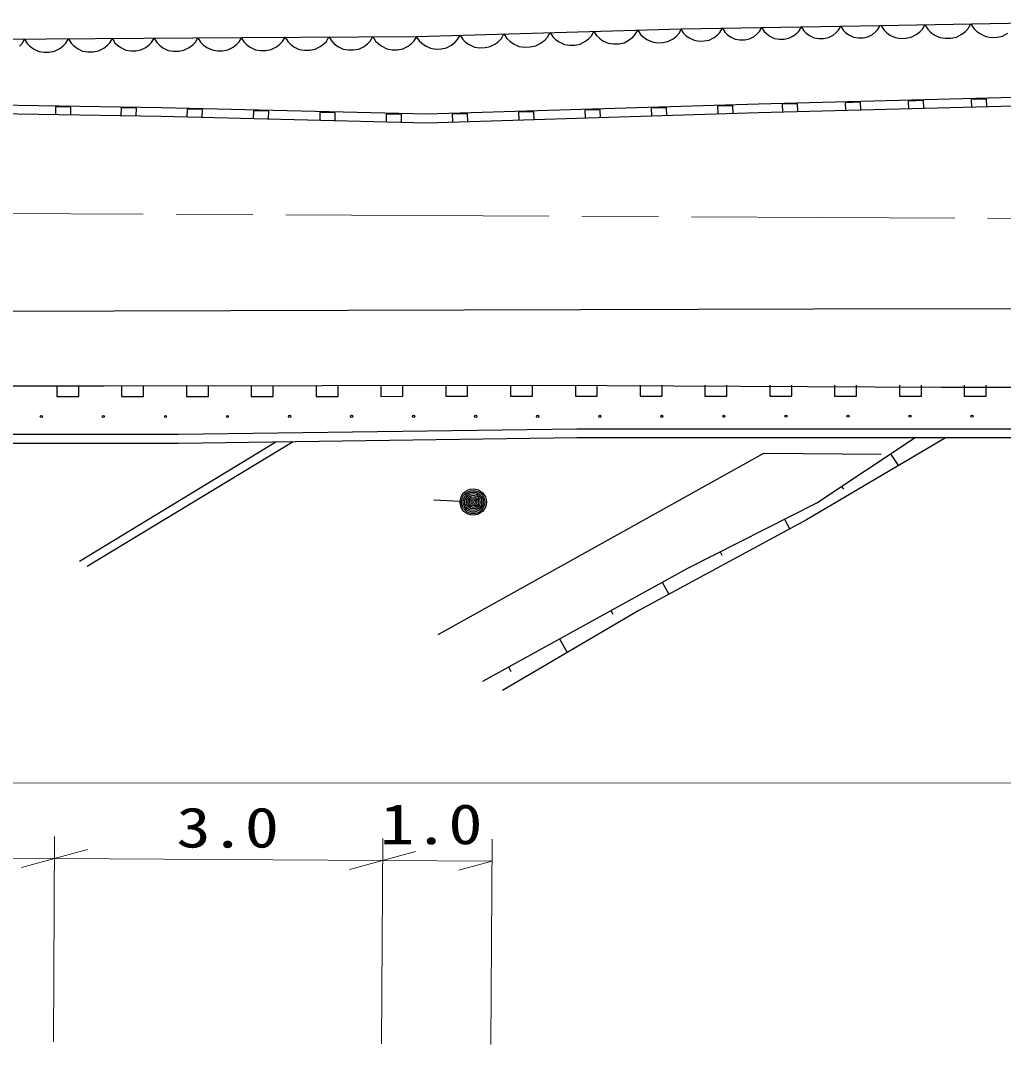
# Model space of a CAD drawing. Units: millimetres on the paper, with parts at other scales. Extents: x 40 to 680, y 20 to 380.
# Drawn here: x 373.49 to 418.31, y 240.04 to 286.74 of the extents above; entities that cross this region are included whole.
import ezdxf
from ezdxf.enums import TextEntityAlignment as Align

# ---------------------------------------------------------------- set-up
doc = ezdxf.new("R2010")
doc.units = ezdxf.units.MM
doc.linetypes.add('CHAIN', pattern=[18.5, 12, -1.5, 3.5, -1.5])
for name, color, linetype, lineweight in [('M-BGD', 7, 'Continuous', 25), ('M-BMK', 2, 'CHAIN', 13), ('M-STR-HTXT', 7, 'Continuous', 13), ('M-STR-STRC', 7, 'Continuous', 25)]:
    doc.layers.add(name, color=color, linetype=linetype, lineweight=lineweight)
doc.styles.add('ＭＳ ゴシック', font='')
doc.styles.get('ＭＳ ゴシック').set_extended_font_data('MS Gothic')

msp = doc.modelspace()

# ---------------------------------------------------------------- linework, layer by layer
at = {"layer": 'M-BGD'}
for p, q in [((412.691, 286.504), (425.121, 286.738)), ((391.558, 286.012), (403.633, 286.357)), ((399.52, 286.039), (399.634, 286.242)), ((399.634, 286.242), (399.76, 286.046)), ((401.519, 286.096), (401.633, 286.3)), ((401.633, 286.3), (401.759, 286.103)), ((403.518, 286.153), (403.633, 286.357)), ((403.592, 286.356), (403.709, 286.168)), ((403.633, 286.357), (412.691, 286.504)), ((405.381, 286.195), (405.491, 286.387)), ((405.491, 286.387), (405.602, 286.209)), ((407.186, 286.234), (407.291, 286.416)), ((407.291, 286.416), (407.402, 286.238)), ((408.88, 286.154), (408.986, 286.264)), ((408.986, 286.264), (409.091, 286.446)), ((409.091, 286.446), (409.202, 286.267)), ((409.202, 286.267), (409.312, 286.161)), ((410.68, 286.183), (410.786, 286.293)), ((410.786, 286.293), (410.891, 286.475)), ((410.891, 286.475), (411.002, 286.297)), ((411.002, 286.297), (411.111, 286.19)), ((412.479, 286.213), (412.585, 286.323)), ((412.585, 286.323), (412.691, 286.504)), ((412.724, 286.505), (412.847, 286.307)), ((412.847, 286.307), (412.97, 286.189)), ((414.489, 286.218), (414.607, 286.34)), ((414.607, 286.34), (414.723, 286.542)), ((414.723, 286.542), (414.853, 286.335)), ((414.853, 286.335), (414.982, 286.211)), ((416.412, 286.112), (416.577, 286.241)), ((416.577, 286.241), (416.701, 286.37)), ((416.701, 286.37), (416.823, 286.582)), ((416.823, 286.582), (416.953, 286.374)), ((416.953, 286.374), (417.081, 286.251)), ((417.081, 286.251), (417.252, 286.128)), ((371.174, 285.869), (383.583, 285.963)), ((373.565, 285.682), (373.684, 285.883)), ((373.684, 285.883), (373.805, 285.684)), ((375.565, 285.698), (375.684, 285.899)), ((375.684, 285.899), (375.805, 285.7)), ((377.565, 285.714), (377.684, 285.915)), ((377.684, 285.915), (377.799, 285.726)), ((379.471, 285.739), (379.583, 285.93)), ((379.583, 285.93), (379.705, 285.731)), ((381.465, 285.746), (381.583, 285.947)), ((381.583, 285.947), (381.705, 285.748)), ((383.465, 285.762), (383.583, 285.963)), ((383.558, 285.963), (383.68, 285.763)), ((383.583, 285.963), (391.558, 286.012)), ((385.32, 285.653), (385.44, 285.774)), ((385.44, 285.774), (385.558, 285.975)), ((385.558, 285.975), (385.68, 285.776)), ((385.68, 285.776), (385.8, 285.656)), ((387.32, 285.666), (387.44, 285.787)), ((387.44, 285.787), (387.558, 285.987)), ((387.558, 285.987), (387.68, 285.788)), ((387.68, 285.788), (387.8, 285.669)), ((389.32, 285.678), (389.44, 285.799)), ((389.44, 285.799), (389.558, 286)), ((389.558, 286), (389.68, 285.8)), ((389.68, 285.8), (389.8, 285.681)), ((391.32, 285.69), (391.44, 285.811)), ((391.44, 285.811), (391.558, 286.012)), ((391.537, 286.011), (391.663, 285.815)), ((391.663, 285.815), (391.787, 285.698)), ((393.306, 285.742), (393.422, 285.865)), ((393.422, 285.865), (393.537, 286.068)), ((393.537, 286.068), (393.662, 285.872)), ((393.662, 285.872), (393.786, 285.755)), ((395.149, 285.674), (395.305, 285.799)), ((395.305, 285.799), (395.422, 285.922)), ((395.422, 285.922), (395.536, 286.125)), ((395.536, 286.125), (395.668, 285.919)), ((395.668, 285.919), (395.797, 285.797)), ((395.797, 285.797), (395.969, 285.676)), ((397.228, 285.712), (397.393, 285.842)), ((397.393, 285.842), (397.515, 285.972)), ((397.515, 285.972), (397.635, 286.185)), ((397.635, 286.185), (397.761, 285.989)), ((397.761, 285.989), (397.884, 285.872)), ((397.884, 285.872), (398.047, 285.757)), ((399.01, 285.664), (399.247, 285.791)), ((399.247, 285.791), (399.403, 285.916)), ((399.403, 285.916), (399.52, 286.039)), ((399.76, 286.046), (399.883, 285.929)), ((399.883, 285.929), (400.047, 285.814)), ((400.047, 285.814), (400.29, 285.701)), ((401.01, 285.721), (401.246, 285.848)), ((401.246, 285.848), (401.403, 285.973)), ((401.403, 285.973), (401.519, 286.096)), ((401.759, 286.103), (401.882, 285.986)), ((401.882, 285.986), (402.046, 285.871)), ((402.046, 285.871), (402.289, 285.758)), ((402.77, 285.732), (403.009, 285.779)), ((403.009, 285.779), (403.245, 285.905)), ((403.245, 285.905), (403.402, 286.03)), ((403.402, 286.03), (403.518, 286.153)), ((403.709, 286.168), (403.825, 286.056)), ((403.825, 286.056), (403.979, 285.944)), ((403.979, 285.944), (404.208, 285.834)), ((404.208, 285.834), (404.437, 285.8)), ((404.437, 285.8), (404.665, 285.803)), ((404.665, 285.803), (404.892, 285.845)), ((404.892, 285.845), (405.118, 285.963)), ((405.118, 285.963), (405.268, 286.079)), ((405.268, 286.079), (405.381, 286.195)), ((405.602, 286.209), (405.712, 286.102)), ((405.712, 286.102), (405.858, 285.997)), ((405.858, 285.997), (406.076, 285.892)), ((406.076, 285.892), (406.292, 285.86)), ((406.292, 285.86), (406.508, 285.863)), ((406.508, 285.863), (406.724, 285.903)), ((406.724, 285.903), (406.938, 286.014)), ((406.938, 286.014), (407.08, 286.125)), ((407.08, 286.125), (407.186, 286.234)), ((407.402, 286.238), (407.512, 286.132)), ((407.512, 286.132), (407.658, 286.026)), ((407.658, 286.026), (407.875, 285.922)), ((407.875, 285.922), (408.092, 285.889)), ((408.092, 285.889), (408.308, 285.893)), ((408.308, 285.893), (408.523, 285.932)), ((408.523, 285.932), (408.738, 286.044)), ((408.738, 286.044), (408.88, 286.154)), ((409.312, 286.161), (409.457, 286.055)), ((409.457, 286.055), (409.675, 285.951)), ((409.675, 285.951), (409.892, 285.919)), ((409.892, 285.919), (410.108, 285.922)), ((410.108, 285.922), (410.323, 285.962)), ((410.323, 285.962), (410.537, 286.073)), ((410.537, 286.073), (410.68, 286.183)), ((411.111, 286.19), (411.257, 286.085)), ((411.257, 286.085), (411.475, 285.98)), ((411.475, 285.98), (411.691, 285.948)), ((411.691, 285.948), (411.907, 285.951)), ((411.907, 285.951), (412.123, 285.991)), ((412.123, 285.991), (412.337, 286.102)), ((412.337, 286.102), (412.479, 286.213)), ((412.97, 286.189), (413.132, 286.072)), ((413.132, 286.072), (413.374, 285.957)), ((413.374, 285.957), (413.615, 285.922)), ((413.615, 285.922), (413.855, 285.926)), ((413.855, 285.926), (414.094, 285.971)), ((414.094, 285.971), (414.332, 286.095)), ((414.332, 286.095), (414.489, 286.218)), ((414.982, 286.211), (415.152, 286.088)), ((415.152, 286.088), (415.406, 285.967)), ((415.406, 285.967), (415.659, 285.93)), ((415.659, 285.93), (415.911, 285.935)), ((415.911, 285.935), (416.162, 285.981)), ((416.162, 285.981), (416.412, 286.112)), ((417.252, 286.128), (417.506, 286.007)), ((417.506, 286.007), (417.759, 285.969)), ((417.759, 285.969), (418.011, 285.974)), ((418.011, 285.974), (418.262, 286.021)), ((418.262, 286.021), (418.511, 286.152)), ((373.446, 285.561), (373.565, 285.682)), ((373.805, 285.684), (373.926, 285.565)), ((373.926, 285.565), (374.087, 285.446)), ((374.087, 285.446), (374.328, 285.328)), ((374.328, 285.328), (374.568, 285.29)), ((374.808, 285.292), (375.048, 285.334)), ((375.048, 285.334), (375.287, 285.456)), ((375.287, 285.456), (375.446, 285.577)), ((375.446, 285.577), (375.565, 285.698)), ((375.805, 285.7), (375.926, 285.581)), ((375.926, 285.581), (376.087, 285.462)), ((376.087, 285.462), (376.328, 285.344)), ((376.328, 285.344), (376.568, 285.306)), ((376.568, 285.306), (376.808, 285.308)), ((376.808, 285.308), (377.048, 285.35)), ((377.048, 285.35), (377.287, 285.472)), ((377.287, 285.472), (377.446, 285.593)), ((377.446, 285.593), (377.565, 285.714)), ((377.799, 285.726), (377.914, 285.613)), ((377.914, 285.613), (378.067, 285.5)), ((378.067, 285.5), (378.296, 285.388)), ((378.296, 285.388), (378.524, 285.352)), ((378.524, 285.352), (378.752, 285.354)), ((378.752, 285.354), (378.98, 285.394)), ((378.98, 285.394), (379.207, 285.509)), ((379.207, 285.509), (379.358, 285.625)), ((379.358, 285.625), (379.471, 285.739)), ((379.705, 285.731), (379.826, 285.612)), ((379.826, 285.612), (379.987, 285.494)), ((379.987, 285.494), (380.228, 285.376)), ((380.228, 285.376), (380.468, 285.338)), ((380.468, 285.338), (380.708, 285.339)), ((380.708, 285.339), (380.948, 285.381)), ((380.948, 285.381), (381.187, 285.503)), ((381.187, 285.503), (381.346, 285.625)), ((381.346, 285.625), (381.465, 285.746)), ((381.705, 285.748), (381.826, 285.629)), ((381.826, 285.629), (381.987, 285.51)), ((381.987, 285.51), (382.228, 285.392)), ((382.228, 285.392), (382.468, 285.354)), ((382.468, 285.354), (382.708, 285.356)), ((382.708, 285.356), (382.948, 285.398)), ((382.948, 285.398), (383.187, 285.52)), ((383.187, 285.52), (383.346, 285.641)), ((383.346, 285.641), (383.465, 285.762)), ((383.68, 285.763), (383.8, 285.644)), ((383.8, 285.644), (383.961, 285.525)), ((383.961, 285.525), (384.202, 285.407)), ((384.202, 285.407), (384.442, 285.368)), ((384.442, 285.368), (384.682, 285.37)), ((384.682, 285.37), (384.922, 285.411)), ((384.922, 285.411), (385.161, 285.532)), ((385.161, 285.532), (385.32, 285.653)), ((385.8, 285.656), (385.961, 285.537)), ((385.961, 285.537), (386.202, 285.419)), ((386.202, 285.419), (386.442, 285.38)), ((386.442, 285.38), (386.682, 285.382)), ((386.682, 285.382), (386.922, 285.423)), ((386.922, 285.423), (387.161, 285.545)), ((387.161, 285.545), (387.32, 285.666)), ((387.8, 285.669), (387.961, 285.55)), ((387.961, 285.55), (388.202, 285.431)), ((388.202, 285.431), (388.442, 285.393)), ((388.442, 285.393), (388.682, 285.394)), ((388.682, 285.394), (388.922, 285.436)), ((388.922, 285.436), (389.161, 285.557)), ((389.161, 285.557), (389.32, 285.678)), ((389.8, 285.681), (389.961, 285.562)), ((389.961, 285.562), (390.202, 285.444)), ((390.202, 285.444), (390.442, 285.405)), ((390.442, 285.405), (390.682, 285.407)), ((390.682, 285.407), (390.922, 285.448)), ((390.922, 285.448), (391.161, 285.57)), ((391.161, 285.57), (391.32, 285.69)), ((391.787, 285.698), (391.95, 285.583)), ((391.95, 285.583), (392.193, 285.47)), ((392.193, 285.47), (392.434, 285.437)), ((392.434, 285.437), (392.674, 285.444)), ((392.674, 285.444), (392.913, 285.49)), ((392.913, 285.49), (393.149, 285.617)), ((393.149, 285.617), (393.306, 285.742)), ((393.786, 285.755), (393.949, 285.64)), ((393.949, 285.64), (394.192, 285.527)), ((394.192, 285.527), (394.433, 285.494)), ((394.433, 285.494), (394.673, 285.501)), ((394.673, 285.501), (394.912, 285.547)), ((394.912, 285.547), (395.149, 285.674)), ((395.969, 285.676), (396.224, 285.557)), ((396.224, 285.557), (396.477, 285.522)), ((396.477, 285.522), (396.729, 285.529)), ((396.729, 285.529), (396.98, 285.578)), ((396.98, 285.578), (397.228, 285.712)), ((398.047, 285.757), (398.291, 285.644)), ((398.291, 285.644), (398.532, 285.611)), ((398.532, 285.611), (398.772, 285.618)), ((398.772, 285.618), (399.01, 285.664)), ((400.29, 285.701), (400.531, 285.668)), ((400.531, 285.668), (400.771, 285.675)), ((400.771, 285.675), (401.01, 285.721)), ((402.289, 285.758), (402.53, 285.725)), ((402.53, 285.725), (402.77, 285.732)), ((374.568, 285.29), (374.808, 285.292)), ((365, 283.018), (379.921, 282.772)), ((407.132, 282.938), (424.357, 283.384)), ((407.143, 282.538), (424.367, 282.984)), ((411.79, 283.008), (411.09, 282.99)), ((411.09, 282.99), (411.099, 282.64)), ((411.799, 282.659), (411.79, 283.008)), ((414.661, 283.083), (413.961, 283.065)), ((413.961, 283.065), (413.97, 282.715)), ((414.67, 282.733), (414.661, 283.083)), ((417.531, 283.157), (416.832, 283.139)), ((416.832, 283.139), (416.841, 282.789)), ((417.541, 282.807), (417.531, 283.157)), ((364.998, 282.618), (379.912, 282.372)), ((375.094, 282.802), (375.088, 282.452)), ((375.794, 282.79), (375.094, 282.802)), ((375.788, 282.44), (375.794, 282.79)), ((378.077, 282.752), (378.071, 282.402)), ((378.777, 282.741), (378.077, 282.752)), ((378.771, 282.391), (378.777, 282.741)), ((379.921, 282.772), (392.025, 282.477)), ((381.085, 282.694), (381.077, 282.344)), ((381.785, 282.676), (381.085, 282.694)), ((381.777, 282.327), (381.785, 282.676)), ((384.114, 282.62), (384.105, 282.27)), ((384.814, 282.603), (384.114, 282.62)), ((384.805, 282.253), (384.814, 282.603)), ((387.142, 282.546), (387.134, 282.196)), ((387.842, 282.529), (387.142, 282.546)), ((387.834, 282.179), (387.842, 282.529)), ((392.025, 282.477), (407.132, 282.938)), ((392.026, 282.077), (407.143, 282.538)), ((396.901, 282.576), (396.201, 282.554)), ((396.201, 282.554), (396.212, 282.204)), ((396.911, 282.226), (396.901, 282.576)), ((399.924, 282.668), (399.224, 282.646)), ((399.224, 282.646), (399.235, 282.297)), ((399.935, 282.318), (399.924, 282.668)), ((402.947, 282.76), (402.248, 282.739)), ((402.248, 282.739), (402.258, 282.389)), ((402.958, 282.41), (402.947, 282.76)), ((405.971, 282.852), (405.271, 282.831)), ((405.271, 282.831), (405.282, 282.481)), ((405.981, 282.503), (405.971, 282.852)), ((408.919, 282.934), (408.22, 282.916)), ((408.22, 282.916), (408.229, 282.566)), ((408.928, 282.584), (408.919, 282.934)), ((379.912, 282.372), (392.026, 282.077)), ((390.171, 282.472), (390.162, 282.122)), ((390.871, 282.455), (390.171, 282.472)), ((390.862, 282.105), (390.871, 282.455)), ((393.877, 282.483), (393.178, 282.462)), ((393.178, 282.462), (393.188, 282.112)), ((393.888, 282.133), (393.877, 282.483)), ((347.576, 270.082), (377.305, 270.078)), ((375.149, 270.093), (375.149, 269.593)), ((376.149, 269.594), (376.149, 270.094)), ((377.305, 270.078), (397.183, 270.109)), ((378.104, 270.095), (378.104, 269.595)), ((379.104, 269.595), (379.104, 270.095)), ((381.059, 270.096), (381.059, 269.596)), ((382.059, 269.596), (382.059, 270.096)), ((384.014, 270.097), (384.014, 269.597)), ((385.014, 269.597), (385.014, 270.097)), ((386.969, 270.098), (386.969, 269.598)), ((387.969, 269.599), (387.969, 270.099)), ((389.924, 270.099), (389.924, 269.599)), ((390.924, 269.6), (390.924, 270.1)), ((392.879, 270.101), (392.879, 269.601)), ((393.879, 269.601), (393.879, 270.101)), ((395.834, 270.102), (395.834, 269.602)), ((396.834, 269.602), (396.834, 270.102)), ((397.183, 270.109), (415.465, 270.011)), ((398.789, 270.103), (398.789, 269.603)), ((399.789, 269.603), (399.789, 270.103)), ((401.744, 270.104), (401.744, 269.604)), ((402.744, 269.605), (402.744, 270.105)), ((404.699, 270.105), (404.699, 269.605)), ((405.699, 269.606), (405.699, 270.106)), ((407.654, 270.107), (407.654, 269.607)), ((408.654, 269.607), (408.654, 270.107)), ((410.609, 270.108), (410.609, 269.608)), ((411.609, 269.608), (411.609, 270.108)), ((413.564, 270.109), (413.564, 269.609)), ((414.564, 269.609), (414.564, 270.109)), ((415.465, 270.011), (434.348, 270.011)), ((416.519, 270.11), (416.519, 269.61)), ((417.519, 269.611), (417.519, 270.111)), ((375.149, 269.593), (376.149, 269.594)), ((378.104, 269.595), (379.104, 269.595)), ((381.059, 269.596), (382.059, 269.596)), ((384.014, 269.597), (385.014, 269.597)), ((386.969, 269.598), (387.969, 269.599)), ((389.924, 269.599), (390.924, 269.6)), ((392.879, 269.601), (393.879, 269.601)), ((395.834, 269.602), (396.834, 269.602)), ((398.789, 269.603), (399.789, 269.603)), ((401.744, 269.604), (402.744, 269.605)), ((404.699, 269.605), (405.699, 269.606)), ((407.654, 269.607), (408.654, 269.607)), ((410.609, 269.608), (411.609, 269.608)), ((413.564, 269.609), (414.564, 269.609)), ((416.519, 269.61), (417.519, 269.611)), ((380.689, 267.871), (398.855, 268.116)), ((398.855, 268.116), (418.672, 268.116)), ((361.28, 267.871), (380.689, 267.871)), ((380.692, 267.471), (398.857, 267.716)), ((398.857, 267.716), (418.673, 267.716)), ((415.693, 267.716), (409.332, 263.962)), ((409.804, 264.747), (414.28, 267.716)), ((361.281, 267.471), (380.692, 267.471)), ((376.185, 262.086), (385.135, 267.531)), ((376.539, 261.85), (385.921, 267.542)), ((392.537, 258.734), (407.385, 267.005)), ((407.385, 267.005), (412.734, 266.956)), ((413.161, 266.974), (413.519, 266.433)), ((410.923, 265.489), (411.007, 265.362)), ((393.535, 264.809), (392.336, 264.872)), ((403.914, 261.763), (409.804, 264.747)), ((409.332, 263.962), (401.676, 259.839)), ((408.331, 264.001), (408.561, 263.547)), ((405.386, 262.509), (405.466, 262.351)), ((394.569, 256.619), (403.914, 261.763)), ((402.746, 261.12), (403.045, 260.576)), ((401.676, 259.839), (395.472, 256.187)), ((400.409, 259.834), (400.502, 259.666)), ((398.073, 258.548), (398.418, 257.921)), ((395.737, 257.262), (395.851, 257.054))]:
    msp.add_line(p, q, dxfattribs=at)
for centre, radius in [((374.447, 268.679), 0.05), ((377.275, 268.68), 0.05), ((380.104, 268.681), 0.05), ((382.932, 268.682), 0.05), ((385.761, 268.684), 0.05), ((388.589, 268.685), 0.05), ((391.417, 268.686), 0.05), ((394.246, 268.687), 0.05), ((397.074, 268.688), 0.05), ((399.903, 268.689), 0.05), ((402.731, 268.691), 0.05), ((405.56, 268.692), 0.05), ((408.388, 268.693), 0.05), ((411.216, 268.694), 0.05), ((414.045, 268.695), 0.05), ((416.873, 268.696), 0.05), ((394.134, 264.778), 0.6), ((394.134, 264.778), 0.528), ((394.134, 264.778), 0.456), ((394.134, 264.778), 0.384), ((394.134, 264.778), 0.312), ((394.134, 264.778), 0.24), ((394.134, 264.778), 0.168), ((394.134, 264.778), 0.096), ((394.134, 264.778), 0.024)]:
    msp.add_circle(centre, radius, dxfattribs=at)
at = {"layer": 'M-BMK'}
msp.add_line((367.084, 277.961), (465.621, 277.499), dxfattribs=at)
at = {"layer": 'M-STR-HTXT'}
for p, q in [((347.953, 251.952), (550.681, 252.018)), ((375.051, 249.528), (374.992, 240.169)), ((390.007, 249.433), (389.948, 240.075)), ((394.99, 249.402), (394.931, 240.043)), ((375.045, 248.528), (376.547, 248.939)), ((360.013, 248.623), (375.045, 248.528)), ((375.045, 248.528), (373.542, 248.118)), ((375.045, 248.528), (390.001, 248.433)), ((390.001, 248.433), (388.498, 248.023)), ((390.001, 248.433), (391.503, 248.844)), ((390.001, 248.433), (394.983, 248.402)), ((394.983, 248.402), (393.481, 247.991))]:
    msp.add_line(p, q, dxfattribs=at)
at = {"layer": 'M-STR-STRC'}
for p, q in [((409.672, 273.587), (456.184, 273.707)), ((368.543, 273.467), (409.672, 273.587))]:
    msp.add_line(p, q, dxfattribs=at)

# ---------------------------------------------------------------- texts
at = {"layer": 'M-STR-HTXT', "style": 'ＭＳ ゴシック', "width": 1.25}
for s, p in [('3.0', (380.603, 248.475)), ('1.0', (389.882, 248.628))]:
    msp.add_text(s, height=1.833, dxfattribs=at).set_placement(p, align=Align.BOTTOM_LEFT)

doc.saveas('drawing.dxf')
